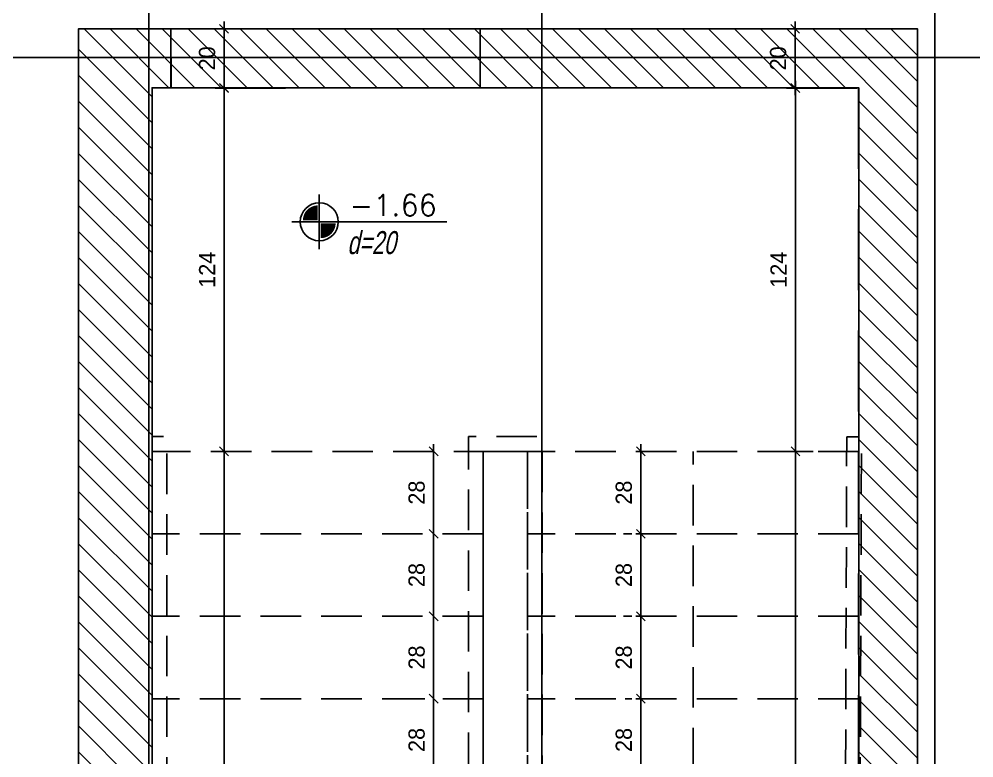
# Model space of a CAD drawing. Header units: inches. Extents: x -5298 to 11252, y 8210 to 22495.
# Drawn here: x 9801.8 to 10126.1, y 12956 to 13206.9 of the extents above; entities that cross this region are included whole.
import ezdxf
from ezdxf.enums import TextEntityAlignment as Align

# ---------------------------------------------------------------- set-up
doc = ezdxf.new("R2010")
doc.units = ezdxf.units.IN
doc.header["$LTSCALE"] = 55
doc.header["$MEASUREMENT"] = 0
doc.linetypes.add('DASHED2', pattern=[0.375, 0.25, -0.125])
doc.linetypes.add('HIDDEN', pattern=[0.375, 0.25, -0.125])
doc.layers.get('Defpoints').update_dxf_attribs({"color": 40})
for name, color, linetype in [('BEAM', 3, 'Continuous'), ('D7', 2, 'Continuous'), ('dim-50-v', 2, 'Continuous'), ('ENG_beton nifsak', 4, 'Continuous'), ('ENG_beton ole', 3, 'DASHED2'), ('HATCH', 8, 'Continuous'), ('MABAT', 4, 'Continuous'), ('V', 1, 'Continuous')]:
    doc.layers.add(name, color=color, linetype=linetype)
doc.styles.add('AA', font='hebtxt', dxfattribs={"width": 0.8, "oblique": 8})
doc.styles.add('HEBTXT', font='hebtxt-weld.shx')
doc.styles.add('ROMANS', font='romans')
doc.dimstyles.new('25', dxfattribs={"dimtxt": 5.5, "dimasz": 3, "dimexe": 3, "dimexo": 6, "dimgap": 3, "dimtad": 1, "dimdec": 0, "dimrnd": 0.5, "dimtxsty": 'HEBTXT', "dimblk1": 'OBLIQUE', "dimblk2": 'OBLIQUE', "dimsah": 1, "dimcen": 1, "dimdle": 2.5, "dimclre": 9, "dimclrt": 3, "dimazin": 3, "dimtfac": 1, "dimtdec": 0, "dimtix": 1, "dimtmove": 2, "dimatfit": 3, "dimldrblk": 'OBLIQUE'})

# ---------------------------------------------------------------- blocks, each defined once
blk = doc.blocks.new('cdads')
at = {"layer": 'BEAM', "color": 2, "linetype": 'Continuous', "elevation": 0}
blk.add_lwpolyline([(10083.34, 13247.57), (10188.35, 13247.57), (10188.35, 13227.54), (10083.34, 13227.54)], close=True, dxfattribs=at)
at = {"layer": 'ENG_beton nifsak', "ltscale": 5, "elevation": 0}
blk.add_lwpolyline([(10083.34, 13247.57), (10083.35, 13227.54), (10076.9, 13227.54), (10076.9, 12737.54), (10316.9, 12737.54), (10316.91, 13227.52), (10188.35, 13227.54), (10188.35, 13247.57), (10336.9, 13247.54), (10336.84, 12717.54), (10051.9, 12717.54), (10051.9, 13247.54)], close=True, dxfattribs=at)
blk = doc.blocks.new('PL')
at = {"linetype": 'ByBlock'}
for p, q in [((0, -0.2583), (0, 0.2583)), ((-0.2583, 0), (1.2044, 0))]:
    blk.add_line(p, q, dxfattribs=at)
at = {"color": 4, "const_width": 0.1404}
for points in [[(-0.014, 0.084, 0.414214), (-0.084, 0.014, 1)], [(0.014, -0.084, 0.414214), (0.084, -0.014, 1)]]:
    blk.add_lwpolyline(points, format="xyb", dxfattribs=at)
at = {"linetype": 'ByBlock'}
blk.add_circle((0, 0), 0.1793, dxfattribs=at)
at = {"style": 'ROMANS'}
blk.add_attdef('LEVEL', text='', height=0.2, dxfattribs=at).set_placement((0.6976, 0.1567), align=Align.MIDDLE)
blk = doc.blocks.new('_OBLIQUE')
at = {"color": 0, "linetype": 'ByBlock'}
blk.add_line((-0.5, -0.5), (0.5, 0.5), dxfattribs=at)
blk = doc.blocks.new('*D1530')
at = {"layer": 'Defpoints', "color": 0, "linetype": 'Continuous', "transparency": 16777216}
for p in [(10065.51, 13060.12, 0), (10065.51, 13060.12), (10065.51, 12807.99)]:
    blk.add_point(p, dxfattribs=at)
at = {"layer": 'dim-50-v', "color": 0, "linetype": 'Continuous', "lineweight": -2, "transparency": 16777216}
blk.add_line((10065.51, 12805.49), (10065.51, 13062.62), dxfattribs=at)
at = {"layer": 'dim-50-v', "color": 9, "linetype": 'Continuous', "lineweight": -2, "transparency": 16777216}
for p, q in [((10071.51, 13060.12), (10068.51, 13060.12)), ((10059.51, 12807.99), (10062.51, 12807.99))]:
    blk.add_line(p, q, dxfattribs=at)
at = {"layer": 'dim-50-v', "color": 0, "linetype": 'Continuous', "lineweight": -2, "transparency": 16777216, "xscale": 3, "yscale": 3, "zscale": 3}
for p, rotation in [((10065.51, 13060.12), 90), ((10065.51, 12807.99), 270)]:
    blk.add_blockref('_OBLIQUE', p, dxfattribs=dict(at, rotation=rotation))
at = {"layer": 'dim-50-v', "color": 3, "linetype": 'Continuous', "transparency": 16777216, "insert": (10059.76, 12934.05), "char_height": 5.5, "attachment_point": 5, "rotation": 90, "style": 'HEBTXT'}
blk.add_mtext('\\A1;9*28=252', dxfattribs=at)
blk = doc.blocks.new('*D1531')
at = {"layer": 'Defpoints', "color": 0, "linetype": 'Continuous', "transparency": 16777216}
for p in [(10065.51, 13183.48), (10092.34, 13183.48, 0), (10075.37, 13060.12, 0)]:
    blk.add_point(p, dxfattribs=at)
at = {"layer": 'dim-50-v', "color": 9, "linetype": 'Continuous', "lineweight": -2, "transparency": 16777216}
for p, q in [((10086.34, 13183.48), (10062.51, 13183.48)), ((10069.37, 13060.12), (10062.51, 13060.12))]:
    blk.add_line(p, q, dxfattribs=at)
at = {"layer": 'dim-50-v', "color": 0, "linetype": 'Continuous', "lineweight": -2, "transparency": 16777216}
blk.add_line((10065.51, 13057.62), (10065.51, 13185.98), dxfattribs=at)
at = {"layer": 'dim-50-v', "color": 0, "linetype": 'Continuous', "lineweight": -2, "transparency": 16777216, "xscale": 3, "yscale": 3, "zscale": 3}
for p, rotation in [((10065.51, 13183.48), 90), ((10065.51, 13060.12), 270)]:
    blk.add_blockref('_OBLIQUE', p, dxfattribs=dict(at, rotation=rotation))
at = {"layer": 'dim-50-v', "color": 3, "linetype": 'Continuous', "transparency": 16777216, "insert": (10059.76, 13121.8), "char_height": 5.5, "attachment_point": 5, "rotation": 90, "style": 'HEBTXT'}
blk.add_mtext('\\A1;124', dxfattribs=at)
blk = doc.blocks.new('*D1533')
at = {"layer": 'Defpoints', "color": 0, "linetype": 'Continuous', "transparency": 16777216}
for p in [(9871.42, 13060.11, 0), (9871.42, 13060.11), (9871.42, 12807.99)]:
    blk.add_point(p, dxfattribs=at)
at = {"layer": 'dim-50-v', "color": 0, "linetype": 'Continuous', "lineweight": -2, "transparency": 16777216}
blk.add_line((9871.42, 12805.49), (9871.42, 13062.61), dxfattribs=at)
at = {"layer": 'dim-50-v', "color": 9, "linetype": 'Continuous', "lineweight": -2, "transparency": 16777216}
for p, q in [((9877.42, 13060.11), (9874.42, 13060.11)), ((9865.42, 12807.99), (9868.42, 12807.99))]:
    blk.add_line(p, q, dxfattribs=at)
at = {"layer": 'dim-50-v', "color": 0, "linetype": 'Continuous', "lineweight": -2, "transparency": 16777216, "xscale": 3, "yscale": 3, "zscale": 3}
for p, rotation in [((9871.42, 13060.11), 90), ((9871.42, 12807.99), 270)]:
    blk.add_blockref('_OBLIQUE', p, dxfattribs=dict(at, rotation=rotation))
at = {"layer": 'dim-50-v', "color": 3, "linetype": 'Continuous', "transparency": 16777216, "insert": (9865.67, 12934.05), "char_height": 5.5, "attachment_point": 5, "rotation": 90, "style": 'HEBTXT'}
blk.add_mtext('\\A1;9*28=252', dxfattribs=at)
blk = doc.blocks.new('*D1534')
at = {"layer": 'Defpoints', "color": 0, "linetype": 'Continuous', "transparency": 16777216}
for p in [(9871.42, 13183.48), (9898.25, 13183.48, 0), (9886.47, 13060.11, 0)]:
    blk.add_point(p, dxfattribs=at)
at = {"layer": 'dim-50-v', "color": 9, "linetype": 'Continuous', "lineweight": -2, "transparency": 16777216}
for p, q in [((9892.25, 13183.48), (9868.42, 13183.48)), ((9880.47, 13060.11), (9868.42, 13060.11))]:
    blk.add_line(p, q, dxfattribs=at)
at = {"layer": 'dim-50-v', "color": 0, "linetype": 'Continuous', "lineweight": -2, "transparency": 16777216}
blk.add_line((9871.42, 13057.61), (9871.42, 13185.98), dxfattribs=at)
at = {"layer": 'dim-50-v', "color": 0, "linetype": 'Continuous', "lineweight": -2, "transparency": 16777216, "xscale": 3, "yscale": 3, "zscale": 3}
for p, rotation in [((9871.42, 13183.48), 90), ((9871.42, 13060.11), 270)]:
    blk.add_blockref('_OBLIQUE', p, dxfattribs=dict(at, rotation=rotation))
at = {"layer": 'dim-50-v', "color": 3, "linetype": 'Continuous', "transparency": 16777216, "insert": (9865.67, 13121.8), "char_height": 5.5, "attachment_point": 5, "rotation": 90, "style": 'HEBTXT'}
blk.add_mtext('\\A1;124', dxfattribs=at)
blk = doc.blocks.new('*D1542')
at = {"layer": 'Defpoints', "color": 0, "linetype": 'Continuous', "transparency": 16777216}
for p in [(9871.42, 13203.61), (9876.45, 13203.61, 0), (9871.42, 13183.61, 0)]:
    blk.add_point(p, dxfattribs=at)
at = {"layer": 'dim-50-v', "color": 0, "linetype": 'Continuous', "lineweight": -2, "transparency": 16777216}
blk.add_line((9871.42, 13181.11), (9871.42, 13206.11), dxfattribs=at)
at = {"layer": 'dim-50-v', "color": 9, "linetype": 'Continuous', "lineweight": -2, "transparency": 16777216}
for p, q in [((9870.45, 13203.61), (9868.42, 13203.61)), ((9877.42, 13183.61), (9874.42, 13183.61))]:
    blk.add_line(p, q, dxfattribs=at)
at = {"layer": 'dim-50-v', "color": 0, "linetype": 'Continuous', "lineweight": -2, "transparency": 16777216, "xscale": 3, "yscale": 3, "zscale": 3}
for p, rotation in [((9871.42, 13203.61), 90), ((9871.42, 13183.61), 270)]:
    blk.add_blockref('_OBLIQUE', p, dxfattribs=dict(at, rotation=rotation))
at = {"layer": 'dim-50-v', "color": 3, "linetype": 'Continuous', "transparency": 16777216, "insert": (9865.67, 13193.61), "char_height": 5.5, "attachment_point": 5, "rotation": 90, "style": 'HEBTXT'}
blk.add_mtext('\\A1;20', dxfattribs=at)
blk = doc.blocks.new('*D1552')
at = {"layer": 'Defpoints', "color": 0, "linetype": 'Continuous', "transparency": 16777216}
for p in [(9942.19, 13032.11, 0), (9942.19, 13004.11, 0), (9942.6, 13004.11)]:
    blk.add_point(p, dxfattribs=at)
at = {"layer": 'dim-50-v', "color": 0, "linetype": 'Continuous', "lineweight": -2, "transparency": 16777216}
blk.add_line((9942.6, 13034.61), (9942.6, 13001.61), dxfattribs=at)
at = {"layer": 'dim-50-v', "color": 9, "linetype": 'Continuous', "lineweight": -2, "transparency": 16777216}
for p, q in [((9948.19, 13032.11), (9945.6, 13032.11)), ((9948.19, 13004.11), (9945.6, 13004.11))]:
    blk.add_line(p, q, dxfattribs=at)
at = {"layer": 'dim-50-v', "color": 0, "linetype": 'Continuous', "lineweight": -2, "transparency": 16777216, "xscale": 3, "yscale": 3, "zscale": 3}
for p, rotation in [((9942.6, 13032.11), 90), ((9942.6, 13004.11), 270)]:
    blk.add_blockref('_OBLIQUE', p, dxfattribs=dict(at, rotation=rotation))
at = {"layer": 'dim-50-v', "color": 3, "linetype": 'Continuous', "transparency": 16777216, "insert": (9936.85, 13018.11), "char_height": 5.5, "attachment_point": 5, "rotation": 90, "style": 'HEBTXT'}
blk.add_mtext('\\A1;28', dxfattribs=at)
blk = doc.blocks.new('*D1553')
at = {"layer": 'Defpoints', "color": 0, "linetype": 'Continuous', "transparency": 16777216}
for p in [(9942.19, 13004.11, 0), (9942.6, 12976.11, 0), (9942.6, 12976.11)]:
    blk.add_point(p, dxfattribs=at)
at = {"layer": 'dim-50-v', "color": 0, "linetype": 'Continuous', "lineweight": -2, "transparency": 16777216}
blk.add_line((9942.6, 13006.61), (9942.6, 12973.61), dxfattribs=at)
at = {"layer": 'dim-50-v', "color": 9, "linetype": 'Continuous', "lineweight": -2, "transparency": 16777216}
for p, q in [((9948.19, 13004.11), (9945.6, 13004.11)), ((9936.6, 12976.11), (9939.6, 12976.11))]:
    blk.add_line(p, q, dxfattribs=at)
at = {"layer": 'dim-50-v', "color": 0, "linetype": 'Continuous', "lineweight": -2, "transparency": 16777216, "xscale": 3, "yscale": 3, "zscale": 3}
for p, rotation in [((9942.6, 13004.11), 90), ((9942.6, 12976.11), 270)]:
    blk.add_blockref('_OBLIQUE', p, dxfattribs=dict(at, rotation=rotation))
at = {"layer": 'dim-50-v', "color": 3, "linetype": 'Continuous', "transparency": 16777216, "insert": (9936.85, 12990.11), "char_height": 5.5, "attachment_point": 5, "rotation": 90, "style": 'HEBTXT'}
blk.add_mtext('\\A1;28', dxfattribs=at)
blk = doc.blocks.new('*D1554')
at = {"layer": 'Defpoints', "color": 0, "linetype": 'Continuous', "transparency": 16777216}
for p in [(9942.6, 12976.11, 0), (9942.6, 12948.11, 0), (9942.6, 12948.11)]:
    blk.add_point(p, dxfattribs=at)
at = {"layer": 'dim-50-v', "color": 9, "linetype": 'Continuous', "lineweight": -2, "transparency": 16777216}
for p, q in [((9936.6, 12976.11), (9939.6, 12976.11)), ((9936.6, 12948.11), (9939.6, 12948.11))]:
    blk.add_line(p, q, dxfattribs=at)
at = {"layer": 'dim-50-v', "color": 0, "linetype": 'Continuous', "lineweight": -2, "transparency": 16777216}
blk.add_line((9942.6, 12978.61), (9942.6, 12945.61), dxfattribs=at)
at = {"layer": 'dim-50-v', "color": 0, "linetype": 'Continuous', "lineweight": -2, "transparency": 16777216, "xscale": 3, "yscale": 3, "zscale": 3}
for p, rotation in [((9942.6, 12976.11), 90), ((9942.6, 12948.11), 270)]:
    blk.add_blockref('_OBLIQUE', p, dxfattribs=dict(at, rotation=rotation))
at = {"layer": 'dim-50-v', "color": 3, "linetype": 'Continuous', "transparency": 16777216, "insert": (9936.85, 12962.11), "char_height": 5.5, "attachment_point": 5, "rotation": 90, "style": 'HEBTXT'}
blk.add_mtext('\\A1;28', dxfattribs=at)
blk = doc.blocks.new('*D1547')
at = {"layer": 'Defpoints', "color": 0, "linetype": 'Continuous', "transparency": 16777216}
for p in [(10013.11, 13032.11, 0), (10012.97, 13004.11), (10013.11, 13004.11, 0)]:
    blk.add_point(p, dxfattribs=at)
at = {"layer": 'dim-50-v', "color": 0, "linetype": 'Continuous', "lineweight": -2, "transparency": 16777216}
blk.add_line((10012.97, 13034.61), (10012.97, 13001.61), dxfattribs=at)
at = {"layer": 'dim-50-v', "color": 9, "linetype": 'Continuous', "lineweight": -2, "transparency": 16777216}
for p, q in [((10007.11, 13032.11), (10009.97, 13032.11)), ((10007.11, 13004.11), (10009.97, 13004.11))]:
    blk.add_line(p, q, dxfattribs=at)
at = {"layer": 'dim-50-v', "color": 0, "linetype": 'Continuous', "lineweight": -2, "transparency": 16777216, "xscale": 3, "yscale": 3, "zscale": 3}
for p, rotation in [((10012.97, 13032.11), 90), ((10012.97, 13004.11), 270)]:
    blk.add_blockref('_OBLIQUE', p, dxfattribs=dict(at, rotation=rotation))
at = {"layer": 'dim-50-v', "color": 3, "linetype": 'Continuous', "transparency": 16777216, "insert": (10007.22, 13018.11), "char_height": 5.5, "attachment_point": 5, "rotation": 90, "style": 'HEBTXT'}
blk.add_mtext('\\A1;28', dxfattribs=at)
blk = doc.blocks.new('*D1548')
at = {"layer": 'Defpoints', "color": 0, "linetype": 'Continuous', "transparency": 16777216}
for p in [(10013.11, 13004.11, 0), (10012.97, 12976.11), (10013.71, 12976.11, 0)]:
    blk.add_point(p, dxfattribs=at)
at = {"layer": 'dim-50-v', "color": 0, "linetype": 'Continuous', "lineweight": -2, "transparency": 16777216}
blk.add_line((10012.97, 13006.61), (10012.97, 12973.61), dxfattribs=at)
at = {"layer": 'dim-50-v', "color": 9, "linetype": 'Continuous', "lineweight": -2, "transparency": 16777216}
for p, q in [((10007.11, 13004.11), (10009.97, 13004.11)), ((10007.71, 12976.11), (10009.97, 12976.11))]:
    blk.add_line(p, q, dxfattribs=at)
at = {"layer": 'dim-50-v', "color": 0, "linetype": 'Continuous', "lineweight": -2, "transparency": 16777216, "xscale": 3, "yscale": 3, "zscale": 3}
for p, rotation in [((10012.97, 13004.11), 90), ((10012.97, 12976.11), 270)]:
    blk.add_blockref('_OBLIQUE', p, dxfattribs=dict(at, rotation=rotation))
at = {"layer": 'dim-50-v', "color": 3, "linetype": 'Continuous', "transparency": 16777216, "insert": (10007.22, 12990.11), "char_height": 5.5, "attachment_point": 5, "rotation": 90, "style": 'HEBTXT'}
blk.add_mtext('\\A1;28', dxfattribs=at)
blk = doc.blocks.new('*D1549')
at = {"layer": 'Defpoints', "color": 0, "linetype": 'Continuous', "transparency": 16777216}
for p in [(10013.71, 12976.11, 0), (10012.97, 12948.11, 0), (10012.97, 12948.11)]:
    blk.add_point(p, dxfattribs=at)
at = {"layer": 'dim-50-v', "color": 9, "linetype": 'Continuous', "lineweight": -2, "transparency": 16777216}
for p, q in [((10007.71, 12976.11), (10009.97, 12976.11)), ((10018.97, 12948.11), (10015.97, 12948.11))]:
    blk.add_line(p, q, dxfattribs=at)
at = {"layer": 'dim-50-v', "color": 0, "linetype": 'Continuous', "lineweight": -2, "transparency": 16777216}
blk.add_line((10012.97, 12978.61), (10012.97, 12945.61), dxfattribs=at)
at = {"layer": 'dim-50-v', "color": 0, "linetype": 'Continuous', "lineweight": -2, "transparency": 16777216, "xscale": 3, "yscale": 3, "zscale": 3}
for p, rotation in [((10012.97, 12976.11), 90), ((10012.97, 12948.11), 270)]:
    blk.add_blockref('_OBLIQUE', p, dxfattribs=dict(at, rotation=rotation))
at = {"layer": 'dim-50-v', "color": 3, "linetype": 'Continuous', "transparency": 16777216, "insert": (10007.22, 12962.11), "char_height": 5.5, "attachment_point": 5, "rotation": 90, "style": 'HEBTXT'}
blk.add_mtext('\\A1;28', dxfattribs=at)
blk = doc.blocks.new('*D1541')
at = {"layer": 'Defpoints', "color": 0, "linetype": 'Continuous', "transparency": 16777216}
for p in [(10060.3, 13203.61), (10065.38, 13203.61), (10058.6, 13183.61, 0)]:
    blk.add_point(p, dxfattribs=at)
at = {"layer": 'dim-50-v', "color": 0, "linetype": 'Continuous', "lineweight": -2, "transparency": 16777216}
blk.add_line((10065.38, 13181.11), (10065.38, 13206.11), dxfattribs=at)
at = {"layer": 'dim-50-v', "color": 9, "linetype": 'Continuous', "lineweight": -2, "transparency": 16777216}
for p, q in [((10066.3, 13203.61), (10068.38, 13203.61)), ((10064.6, 13183.61), (10068.38, 13183.61))]:
    blk.add_line(p, q, dxfattribs=at)
at = {"layer": 'dim-50-v', "color": 0, "linetype": 'Continuous', "lineweight": -2, "transparency": 16777216, "xscale": 3, "yscale": 3, "zscale": 3}
for p, rotation in [((10065.38, 13203.61), 90), ((10065.38, 13183.61), 270)]:
    blk.add_blockref('_OBLIQUE', p, dxfattribs=dict(at, rotation=rotation))
at = {"layer": 'dim-50-v', "color": 3, "linetype": 'Continuous', "transparency": 16777216, "insert": (10059.63, 13193.61), "char_height": 5.5, "attachment_point": 5, "rotation": 90, "style": 'HEBTXT'}
blk.add_mtext('\\A1;20', dxfattribs=at)
blk = doc.blocks.new('*D1560')
at = {"layer": 'Defpoints', "color": 0, "linetype": 'Continuous', "transparency": 16777216}
for p in [(10011.07, 13060.11, 0), (10012.97, 13060.11), (10013.11, 13032.11, 0)]:
    blk.add_point(p, dxfattribs=at)
at = {"layer": 'dim-50-v', "color": 0, "linetype": 'Continuous', "lineweight": -2, "transparency": 16777216}
blk.add_line((10012.97, 13029.61), (10012.97, 13062.61), dxfattribs=at)
at = {"layer": 'dim-50-v', "color": 9, "linetype": 'Continuous', "lineweight": -2, "transparency": 16777216}
for p, q in [((10017.07, 13060.11), (10015.97, 13060.11)), ((10007.11, 13032.11), (10009.97, 13032.11))]:
    blk.add_line(p, q, dxfattribs=at)
at = {"layer": 'dim-50-v', "color": 0, "linetype": 'Continuous', "lineweight": -2, "transparency": 16777216, "xscale": 3, "yscale": 3, "zscale": 3}
for p, rotation in [((10012.97, 13060.11), 90), ((10012.97, 13032.11), 270)]:
    blk.add_blockref('_OBLIQUE', p, dxfattribs=dict(at, rotation=rotation))
at = {"layer": 'dim-50-v', "color": 3, "linetype": 'Continuous', "transparency": 16777216, "insert": (10007.22, 13046.11), "char_height": 5.5, "attachment_point": 5, "rotation": 90, "style": 'HEBTXT'}
blk.add_mtext('\\A1;28', dxfattribs=at)
blk = doc.blocks.new('*D1561')
at = {"layer": 'Defpoints', "color": 0, "linetype": 'Continuous', "transparency": 16777216}
for p in [(9942.6, 13060.11), (9944.27, 13060.11, 0), (9942.19, 13032.11, 0)]:
    blk.add_point(p, dxfattribs=at)
at = {"layer": 'dim-50-v', "color": 9, "linetype": 'Continuous', "lineweight": -2, "transparency": 16777216}
for p, q in [((9938.27, 13060.11), (9939.6, 13060.11)), ((9948.19, 13032.11), (9945.6, 13032.11))]:
    blk.add_line(p, q, dxfattribs=at)
at = {"layer": 'dim-50-v', "color": 0, "linetype": 'Continuous', "lineweight": -2, "transparency": 16777216}
blk.add_line((9942.6, 13029.61), (9942.6, 13062.61), dxfattribs=at)
at = {"layer": 'dim-50-v', "color": 0, "linetype": 'Continuous', "lineweight": -2, "transparency": 16777216, "xscale": 3, "yscale": 3, "zscale": 3}
for p, rotation in [((9942.6, 13060.11), 90), ((9942.6, 13032.11), 270)]:
    blk.add_blockref('_OBLIQUE', p, dxfattribs=dict(at, rotation=rotation))
at = {"layer": 'dim-50-v', "color": 3, "linetype": 'Continuous', "transparency": 16777216, "insert": (9936.85, 13046.11), "char_height": 5.5, "attachment_point": 5, "rotation": 90, "style": 'HEBTXT'}
blk.add_mtext('\\A1;28', dxfattribs=at)

msp = doc.modelspace()

# ---------------------------------------------------------------- hatches: boundary and pattern name
at = {"layer": 'HATCH', "linetype": 'Continuous', "transparency": 33554687}
h = msp.add_hatch(dxfattribs=at)
h.set_pattern_fill('ANSI31', color=256, scale=50, angle=270)
h.set_pattern_definition([(315, (-1462.491, 50.594), (4.4194174, 4.4194174), [])])
h.paths.add_polyline_path([(10106.955, 13203.615), (9821.955, 13203.612), (9821.96, 12673.612), (10106.959, 12673.615)])
h.paths.add_polyline_path([(10086.96, 12693.615), (10086.96, 12693.615), (10086.955, 13183.614), (9846.955, 13183.612), (9846.96, 12693.612)], flags=16)

# ---------------------------------------------------------------- linework, layer by layer
at = {"layer": 'BEAM', "color": 5}
for p, q in [((9845.871, 11513.244), (9845.871, 18236.017)), ((9979.365, 11513.244), (9979.365, 18236.017)), ((10112.859, 11513.244), (10112.859, 18236.017)), ((7576.475, 13193.937), (10780.328, 13193.937))]:
    msp.add_line(p, q, dxfattribs=at)
at = {"layer": 'ENG_beton ole', "ltscale": 2}
for p, q in [((9821.955, 13203.612), (10106.955, 13203.615)), ((9821.96, 12673.612), (9821.955, 13203.612)), ((10106.959, 12673.615), (10106.955, 13203.615)), ((9846.96, 12693.612), (9846.955, 13183.612))]:
    msp.add_line(p, q, dxfattribs=at)
at = {"layer": 'ENG_beton ole', "ltscale": 2, "extrusion": (4.90799e-09, 1.6471e-17, 1), "elevation": 0}
msp.add_lwpolyline([(9846.96, 12693.612), (9846.955, 13183.614), (10086.955, 13183.614), (10086.96, 12693.615)], dxfattribs=at)
at = {"layer": 'MABAT', "color": 4}
msp.add_line((9959.457, 13060.114, 0), (9959.459, 12808.114, 0), dxfattribs=at)
at = {"layer": 'V', "linetype": 'HIDDEN'}
for p, q in [((10086.957, 13060.115, 0), (9846.957, 13060.113, 0)), ((9974.457, 13060.114, 0), (9959.457, 13060.114, 0)), ((10086.957, 13060.115, 0), (9974.457, 13060.114, 0)), ((9974.457, 13060.114, 0), (9974.459, 12808.114, 0)), ((9959.457, 13032.114, 0), (9846.957, 13032.113, 0)), ((10086.957, 13032.115, 0), (9974.457, 13032.114, 0)), ((9959.457, 13004.114, 0), (9846.957, 13004.113, 0)), ((10086.957, 13004.115, 0), (9974.457, 13004.114, 0)), ((9959.458, 12976.114, 0), (9846.958, 12976.113, 0)), ((10086.958, 12976.115, 0), (9974.458, 12976.114, 0))]:
    msp.add_line(p, q, dxfattribs=at)
at = {"layer": 'V', "linetype": 'HIDDEN', "elevation": 0, "flags": 128}
for points in [[(9846.959, 12803.113), (9851.959, 12803.113), (9851.959, 13065.113), (9846.959, 13065.113)], [(9954.455, 12803.115), (9979.455, 12803.115), (9979.455, 13065.114), (9954.455, 13065.114)], [(10081.955, 12803.115), (10086.955, 12803.115), (10087.929, 13065.019), (10082.929, 13065.019)], [(9959.455, 12808.115), (9974.455, 12808.115), (9974.455, 13060.114), (9959.455, 13060.114)]]:
    msp.add_lwpolyline(points, close=True, dxfattribs=at)
msp.add_lwpolyline([(10030.709, 12808.115), (10030.707, 13060.115)], dxfattribs=at)

# ---------------------------------------------------------------- block references
at = {"layer": 'BEAM', "linetype": 'Continuous'}
msp.add_blockref('cdads', (-229.936, -43.928, 0), dxfattribs=at)
at = {"layer": 'D7', "xscale": 36, "yscale": 36, "zscale": 36}
msp.add_blockref('PL', (9903.768, 13138.095), dxfattribs=at).add_auto_attribs({'LEVEL': '-1.66'})

# ---------------------------------------------------------------- texts
at = {"layer": 'D7', "style": 'AA', "oblique": 12, "width": 0.7}
msp.add_text('d=20', height=7.8, dxfattribs=at).set_placement((9913.301, 13127.123))

# ---------------------------------------------------------------- dimensions: what is measured, and where the dimension line sits
at = {"layer": 'dim-50-v', "linetype": 'Continuous'}
for base, p1, p2, picture, middle in [((9871.419, 13203.615, 0), (9871.419, 13183.614, 0), (9876.448, 13203.615, 0), '*D1542', (9865.669, 13193.614, 0)), ((10065.382, 13203.615, 0), (10058.604, 13183.614, 0), (10060.302, 13203.615, 0), '*D1541', (10059.632, 13193.614, 0)), ((9871.419, 13183.485, 0), (9886.471, 13060.113, 0), (9898.248, 13183.485, 0), '*D1534', (9865.669, 13121.799, 0)), ((10065.512, 13183.485, 0), (10075.375, 13060.115, 0), (10092.342, 13183.485, 0), '*D1531', (10059.762, 13121.8, 0)), ((9942.604, 13004.115, 0), (9942.191, 13032.115, 0), (9942.191, 13004.115, 0), '*D1552', (9936.854, 13018.115, 0)), ((10012.973, 13004.115, 0), (10013.114, 13032.115, 0), (10013.114, 13004.115, 0), '*D1547', (10007.223, 13018.115, 0)), ((9942.604, 12976.115, 0), (9942.191, 13004.115, 0), (9942.604, 12976.115, 0), '*D1553', (9936.854, 12990.115, 0)), ((10012.973, 12976.115, 0), (10013.114, 13004.115, 0), (10013.707, 12976.115, 0), '*D1548', (10007.223, 12990.115, 0)), ((9942.604, 12948.115, 0), (9942.604, 12976.115, 0), (9942.604, 12948.115, 0), '*D1554', (9936.854, 12962.115, 0)), ((10012.973, 12948.115, 0), (10013.707, 12976.115, 0), (10012.973, 12948.115, 0), '*D1549', (10007.223, 12962.115, 0))]:
    dim = msp.add_linear_dim(base=base, p1=p1, p2=p2, angle=90, dimstyle='25', dxfattribs=at)
    dim.commit()
    dim.dimension.update_dxf_attribs({"geometry": picture, "text_midpoint": middle})
for base, p1, p2, picture, middle in [((9871.418, 13060.113, 0), (9871.419, 12807.985, 0), (9871.418, 13060.113, 0), '*D1533', (9865.668, 12934.049, 0)), ((10065.512, 13060.115, 0), (10065.512, 12807.985, 0), (10065.512, 13060.115, 0), '*D1530', (10059.762, 12934.05, 0))]:
    dim = msp.add_linear_dim(base=base, p1=p1, p2=p2, angle=90, text='9*28=252', dimstyle='25', dxfattribs=at)
    dim.commit()
    dim.dimension.update_dxf_attribs({"geometry": picture, "text_midpoint": middle})
at = {"layer": 'dim-50-v', "color": 2, "linetype": 'Continuous'}
for base, p1, p2, picture, middle in [((9942.604, 13060.114), (9942.191, 13032.115, 0), (9944.274, 13060.114, 0), '*D1561', (9936.854, 13046.114)), ((10012.973, 13060.115), (10013.114, 13032.115, 0), (10011.073, 13060.115, 0), '*D1560', (10007.223, 13046.115))]:
    dim = msp.add_linear_dim(base=base, p1=p1, p2=p2, angle=90, dimstyle='25', dxfattribs=at)
    dim.commit()
    dim.dimension.update_dxf_attribs({"geometry": picture, "text_midpoint": middle})

doc.saveas('drawing.dxf')
